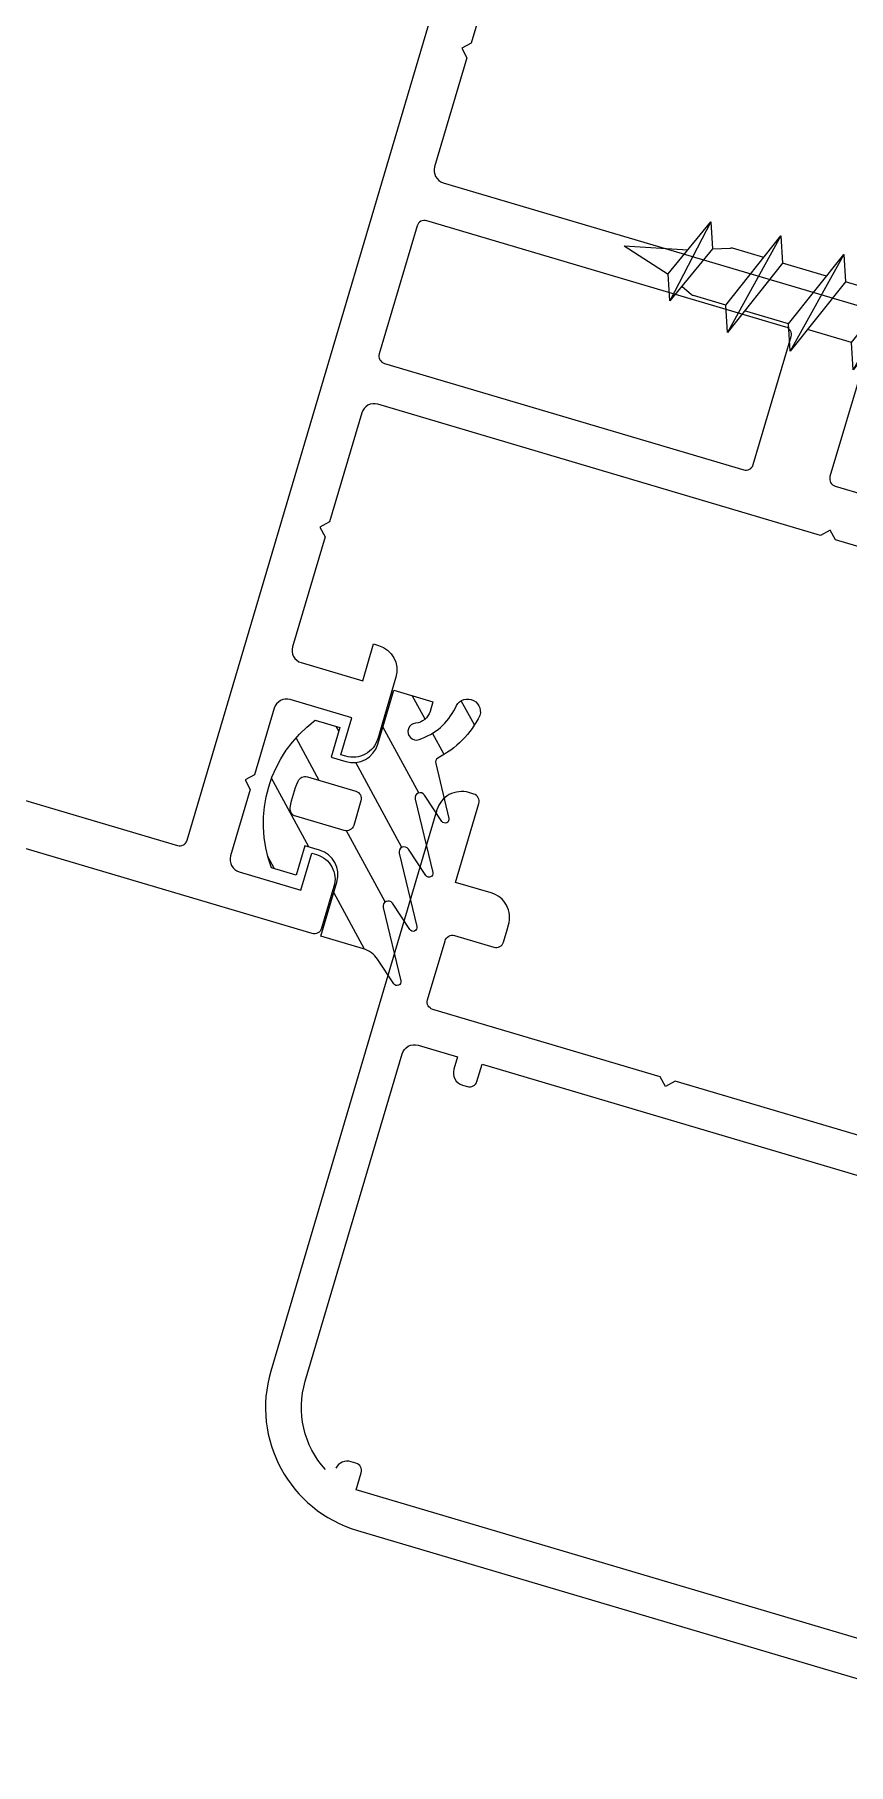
# Model space of a CAD drawing. Header units: millimetres. Extents: x 62878 to 70819, y -67946 to -61850.
# Drawn here: x 68019.05 to 68022.22, y -65458.38 to -65451.64 of the extents above; entities that cross this region are included whole.
import ezdxf

# ---------------------------------------------------------------- set-up
doc = ezdxf.new("R2010")
doc.units = ezdxf.units.MM
doc.layers.add('DOGRAMA', color=171, linetype='Continuous', lineweight=0)

# ---------------------------------------------------------------- blocks, each defined once
blk = doc.blocks.new('a2we')
at = {"lineweight": 5, "ltscale": 0.5}
for p, q in [((-196.0144480926461, -415.2868589025547), (-196.5925912144022, -417.2488821181558)), ((-196.0144480926461, -415.2868589025547), (-195.4639709594615, -417.7110762494052)), ((-197.5747968978259, -417.6063757508618), (-196.5747276986959, -417.2423803302317)), ((-194.1582851917165, -418.2620245979042), (-197.5747968978259, -417.6063757508618)), ((-195.1583543907882, -418.6260200186506), (-197.5747968978259, -417.6063757508618)), ((-196.5747276986959, -417.2423803302317), (-194.1582851917165, -418.2620245979042)), ((-197.1143788935161, -419.7428166739272), (-197.1143788935161, -418.4283854465556)), ((-196.8896500078097, -417.895480952812), (-197.0961171580722, -418.3448917148726)), ((-194.1582851917165, -418.2620245979042), (-195.1583543907882, -418.6260200186506)), ((-195.1583543907882, -418.6260200186506), (-194.9264251741961, -419.2953524503964)), ((-198.1144480926461, -420.1068120946153), (-197.1143788935161, -419.7428166739268)), ((-197.1143788935161, -419.7428166739268), (-193.9153324771005, -421.0399975355008)), ((-197.1143788935161, -419.7428166739268), (-193.9153324771005, -421.0399975355008)), ((-194.9154016761394, -420.634479622855), (-194.9154016761394, -419.3608343693425)), ((-194.9154016761721, -421.4039929561312), (-198.1144480926461, -420.1068120946153)), ((-193.9153324771005, -421.0399975355008), (-198.1144480926461, -420.1068120946153)), ((-197.1143788935161, -422.2969096404012), (-197.1143788935162, -420.512330007273)), ((-193.9153324771005, -421.0399975355008), (-194.9154016761721, -421.4039929561312)), ((-194.9154016761721, -423.1885725893157), (-194.9154016761721, -421.4039929561312)), ((-198.1144480926461, -422.6609050610894), (-197.1143788935161, -422.2969096404012)), ((-197.1143788935161, -422.2969096404012), (-193.9153324771005, -423.594090501975)), ((-197.1143788935161, -422.2969096404012), (-193.9153324771005, -423.594090501975)), ((-194.9154016761721, -423.9580859226053), (-198.1144480926461, -422.6609050610894)), ((-193.9153324771005, -423.594090501975), (-198.1144480926461, -422.6609050610894)), ((-197.1143788935161, -424.8510026068752), (-197.1143788935162, -423.0664229737469)), ((-193.9153324771005, -423.594090501975), (-194.9154016761721, -423.9580859226053)), ((-194.9154016761721, -425.7426655557898), (-194.9154016761721, -423.9580859226053)), ((-198.1144480926461, -425.2149980275636), (-197.1143788935161, -424.8510026068752)), ((-194.9154016761721, -426.5121788890793), (-198.1144480926461, -425.2149980275636)), ((-193.9153324771005, -426.1481834684492), (-198.1144480926461, -425.2149980275636)), ((-197.1143788935161, -424.8510026068752), (-193.9153324771005, -426.1481834684492)), ((-197.1143788935161, -424.8510026068752), (-193.9153324771005, -426.1481834684492)), ((-197.1143788935161, -427.3050955733496), (-197.1143788935162, -425.6205159402211)), ((-193.9153324771005, -426.1481834684492), (-194.9154016761721, -426.5121788890793)), ((-194.9154016761721, -428.1967585222638), (-194.9154016761721, -426.5121788890793)), ((-198.1144480926461, -427.669090994038), (-197.1143788935161, -427.3050955733496)), ((-194.9154016761721, -428.9662718555534), (-198.1144480926461, -427.669090994038)), ((-193.9153324771005, -428.6022764349236), (-198.1144480926461, -427.669090994038)), ((-197.1143788935161, -427.3050955733496), (-193.9153324771005, -428.6022764349236)), ((-197.1143788935161, -427.3050955733496), (-193.9153324771005, -428.6022764349236)), ((-197.1143788935161, -429.5591885398237), (-197.1143788935161, -428.0237477951896)), ((-193.9153324771005, -428.6022764349236), (-194.9154016761721, -428.9662718555534)), ((-194.9154016761721, -430.450851488738), (-194.9154016761721, -428.9662718555534)), ((-198.1144480926461, -429.9231839605702), (-197.1143788935161, -429.5591885398237)), ((-194.9154016761721, -431.2203648220857), (-198.1144480926461, -429.9231839605702)), ((-193.9153324771005, -430.8563694013976), (-198.1144480926461, -429.9231839605702)), ((-197.1143788935161, -429.5591885398237), (-193.9153324771005, -430.8563694013976)), ((-197.1143788935161, -429.5591885398237), (-193.9153324771005, -430.8563694013976)), ((-197.1143788935161, -431.8132815063559), (-197.1143788935161, -430.2778407616635)), ((-193.9153324771005, -430.8563694013976), (-194.9154016761721, -431.2203648220857)), ((-194.9154016761721, -432.7049444552304), (-194.9154016761721, -431.2203648220857)), ((-198.1144480926461, -432.177276926986), (-197.1143788935161, -431.8132815063559)), ((-197.1143788935161, -431.8132815063559), (-193.9153324771005, -433.1104623678716)), ((-197.1143788935161, -431.8132815063559), (-193.9153324771005, -433.1104623678716)), ((-194.9154016761721, -433.4744577885599), (-198.1144480926461, -432.177276926986)), ((-193.9153324771005, -433.1104623678716), (-198.1144480926461, -432.177276926986)), ((-197.1143788935161, -434.0673744728301), (-197.1143788935161, -432.5319337281958)), ((-193.9153324771005, -433.1104623678716), (-194.9154016761721, -433.4744577885599)), ((-194.9154016761721, -434.9590374217446), (-194.9154016761721, -433.4744577885599)), ((-198.1144480926461, -434.4313698935184), (-197.1143788935161, -434.0673744728301)), ((-194.9154016761721, -435.7285507550341), (-198.1144480926461, -434.4313698935184)), ((-193.9153324771005, -435.364555334404), (-198.1144480926461, -434.4313698935184)), ((-197.1143788935161, -434.0673744728301), (-193.9153324771005, -435.364555334404)), ((-197.1143788935161, -434.0673744728301), (-193.9153324771005, -435.364555334404)), ((-197.1143788935161, -436.3642339800811), (-197.1143788935161, -434.7860266946118)), ((-193.9153324771005, -435.364555334404), (-194.9154016761721, -435.7285507550341)), ((-194.9154016761721, -437.2558969289955), (-194.9154016761721, -435.7285507550341)), ((-198.1144480926461, -436.7282294008277), (-197.1143788935161, -436.3642339800811)), ((-194.9154016761721, -438.0254102623434), (-198.1144480926461, -436.7282294008277)), ((-193.9153324771005, -437.6614148416551), (-198.1144480926461, -436.7282294008277)), ((-197.1143788935161, -436.3642339800811), (-193.9153324771005, -437.6614148416551)), ((-197.1143788935161, -436.3642339800811), (-193.9153324771005, -437.6614148416551)), ((-197.1143788935161, -438.6610934873901), (-197.1143788935161, -437.1337473134849)), ((-193.9153324771005, -437.6614148416551), (-194.9154016761721, -438.0254102623434)), ((-194.9154016761721, -439.5527564362646), (-194.9154016761721, -438.0254102623434)), ((-198.1144480926461, -439.0250889080787), (-197.1143788935161, -438.6610934873901)), ((-197.1143788935161, -438.6610934873901), (-193.9153324771005, -439.9582743489061)), ((-197.1143788935161, -438.6610934873901), (-193.9153324771005, -439.9582743489061)), ((-194.9154016761721, -440.3222697695944), (-198.1144480926461, -439.0250889080787)), ((-193.9153324771005, -439.9582743489061), (-198.1144480926461, -439.0250889080787)), ((-197.1143788935161, -440.9579529946993), (-197.1143788935161, -439.430606820736)), ((-193.9153324771005, -439.9582743489061), (-194.9154016761721, -440.3222697695944)), ((-194.9154016761721, -441.849615943574), (-194.9154016761721, -440.3222697695944)), ((-198.1144480926461, -441.3219484153295), (-197.1143788935161, -440.9579529946993)), ((-194.9154016761721, -442.6191292769035), (-198.1144480926461, -441.3219484153295)), ((-193.9153324771005, -442.2551338562151), (-198.1144480926461, -441.3219484153295)), ((-197.1143788935161, -440.9579529946993), (-193.9153324771005, -442.2551338562151)), ((-197.1143788935161, -443.2537258831643), (-197.1143788935161, -441.7274663280053)), ((-193.9153324771005, -442.2551338562151), (-194.9154016761721, -442.6191292769035)), ((-194.9154016761721, -444.1453888320787), (-194.9154016761721, -442.6191292769035)), ((-198.1144480926461, -443.6177213039109), (-197.1143788935161, -443.2537258831643)), ((-197.1143788935161, -443.2537258831643), (-193.9153324771005, -444.5509067447383)), ((-194.9154016761721, -444.9149021654266), (-198.1144480926461, -443.6177213039109)), ((-193.9153324771005, -444.5509067447383), (-198.1144480926461, -443.6177213039109)), ((-197.1143788935161, -445.5538642814245), (-197.1143788935161, -444.0232392165685)), ((-193.9153324771005, -444.5509067447383), (-194.9154016761721, -444.9149021654266)), ((-194.9154016761721, -446.4455272302989), (-194.9154016761721, -444.9149021654266)), ((-198.1144480926461, -445.9178597020545), (-197.1143788935161, -445.5538642814245)), ((-193.9153324771005, -446.8510451429402), (-198.1144480926461, -445.9178597020545)), ((-194.9154016761721, -447.2150405636282), (-198.1144480926461, -445.9178597020545)), ((-197.1143788935161, -445.5538642814245), (-193.9153324771005, -446.8510451429402)), ((-197.1143788935161, -445.5538642814245), (-193.9153324771005, -446.8510451429402)), ((-197.1143788935161, -447.8540026795677), (-197.1143788935161, -446.3233776147298)), ((-193.9153324771005, -446.8510451429402), (-194.9154016761721, -447.2150405636282)), ((-194.9154016761721, -448.7456656284821), (-194.9154016761721, -447.2150405636282)), ((-197.1143788935161, -447.8540026795677), (-198.1144480926461, -448.2179981003141)), ((-193.9153324771005, -449.1511835411412), (-197.1143788935161, -447.8540026795677)), ((-194.9154016761721, -449.5151789618299), (-198.1144480926461, -448.2179981003141)), ((-198.1144480926461, -448.2179981003141), (-193.9153324771005, -449.1511835411412)), ((-197.1143788935161, -450.1541410778275), (-197.1143788935161, -448.6235160129718)), ((-193.9153324770423, -449.1511835411412), (-194.9154016761721, -449.5151789618299)), ((-194.9154016761723, -451.0458040266858), (-194.9154016761721, -449.5151789618299)), ((-198.1144480926461, -450.5181364984577), (-197.1143788935161, -450.1541410778275)), ((-197.1143788935161, -450.1541410778275), (-193.9153324770423, -451.4513219393434)), ((-194.9154016761721, -451.8153173600317), (-198.1144480926461, -450.5181364984577)), ((-193.9153324770423, -451.4513219393434), (-198.1144480926461, -450.5181364984577)), ((-197.1143788935161, -453.2868589025547), (-197.1143788935162, -450.9236544111328)), ((-193.9153324770423, -451.4513219393434), (-194.9154016761721, -451.8153173600317)), ((-194.9154016761721, -453.2868589025547), (-194.9154016761721, -451.8153173600317)), ((-192.7980524524961, -453.2868589025547), (-199.230843732796, -453.2868589025547)), ((-199.230843732796, -454.5827171301502), (-199.230843732796, -453.2868589025547)), ((-192.7980524524961, -454.5827171301502), (-192.7980524524961, -453.2868589025547))]:
    blk.add_line(p, q, dxfattribs=at)
blk.add_lwpolyline([(-196.4690204826777, -455.6637351848848), (-196.1125089353335, -455.3998333582319), (-195.9163872499585, -455.3998333582319), (-195.5598757026143, -455.6637351848848)], dxfattribs=at)
for centre, radius, start, end in [((-196.9143788935627, -418.4283854465556), 0.2, 155.3251238657465, 180), ((-195.115401676151, -419.3608343693425), 0.2, 0, 19.11162363728389), ((-195.6603624057317, -449.5292358589606), 6.187568978619671, 234.757305859688, 262.4904896380407), ((-196.3685337795604, -449.5292358589606), 6.187568978619673, 277.5095103619591, 305.2426941403116)]:
    blk.add_arc(centre, radius, start, end, dxfattribs=at)

msp = doc.modelspace()

# ---------------------------------------------------------------- hatches: boundary and pattern name
at = {"layer": 'DOGRAMA', "lineweight": -2}
h = msp.add_hatch(dxfattribs=at)
h.set_pattern_fill('ANSI31', color=256, scale=0.05, angle=73.50578493834035, style=0)
h.set_pattern_definition([(118.5057849383402, (67982.00263183714, -65555.93649816765), (-0.1395045678384407, -0.07576303882639554), [])])
edge = h.paths.add_edge_path()
edge.add_arc((68020.30123216241, -65455.30220372809), 0.09999999994009703, 33.50578494425274, 73.50578494650738)
edge.add_line((68020.32962401587, -65455.20631888755), (68020.16366846883, -65455.1571788405))
edge.add_line((68020.16366846883, -65455.1571788405), (68020.2261305465, -65454.94623219121))
edge.add_arc((68020.13024570592, -65454.91784033773), 0.09999999999257057, 343.50578493762, 433.50578493762)
edge.add_line((68020.1586375594, -65454.82195549714), (68020.10110665507, -65454.80492038504))
edge.add_line((68020.10110665507, -65454.80492038504), (68020.06703643088, -65454.91998219375))
edge.add_line((68020.06703643088, -65454.91998219375), (68019.97115159029, -65454.89159034025))
edge.add_arc((68020.43986651312, -65454.71750323244), 0.4999999999850691, 126.63588728978581, 200.3756825807396, ccw=False)
edge.add_line((68020.14150271122, -65454.31628129672), (68020.23738755181, -65454.3446731502))
edge.add_line((68020.23738755181, -65454.3446731502), (68020.2033173276, -65454.45973495893))
edge.add_line((68020.2033173276, -65454.45973495893), (68020.26084823193, -65454.47677007101))
edge.add_arc((68020.28924008545, -65454.38088523041), 0.1000000000147868, 253.5057849239981, 343.5057849239981)
edge.add_line((68020.38512492605, -65454.40927708392), (68020.4475870037, -65454.19833043461))
edge.add_line((68020.4475870037, -65454.19833043461), (68020.60049935832, -65454.24360834446))
edge.add_line((68020.60049935832, -65454.24360834446), (68020.58929042646, -65454.28146309889))
edge.add_arc((68020.52696528008, -65454.26300839415), 0.06499999998866549, 275.0964494547129, 343.5057849660217, ccw=False)
edge.add_arc((68020.53564328355, -65454.36031161674), 0.03268943071197866, 95.09644938719387, 288.9360640057922)
edge.add_arc((68020.47010260046, -65454.16109125085), 0.2424115900361779, 288.308318302397, 333.8150907087373)
edge.add_arc((68020.7352136632, -65454.28352691504), 0.05002797728127985, -15.522056398525422, 161.9911799018023, ccw=False)
edge.add_arc((68020.45024305828, -65454.13194087522), 0.3717812401780153, 297.00576402654025, 333.6572845166345, ccw=False)
edge.add_arc((68020.63056738448, -65454.47954235864), 0.01999999995354356, 125.1201220062958, 193.5057849021382)
edge.add_line((68020.61112045762, -65454.4842132294), (68020.66250898805, -65454.69816669585))
edge.add_arc((68020.64792379286, -65454.70166984892), 0.01500000001213828, -146.4942151063753, 13.505784863459382, ccw=False)
edge.add_line((68020.63541634148, -65454.70995016657), (68020.56744949575, -65454.60728598705))
edge.add_arc((68020.55077289393, -65454.61832641059), 0.02000000001061296, 33.50578495139829, 193.5057849645326)
edge.add_line((68020.53132596701, -65454.62299728139), (68020.60004691037, -65454.90911334513))
edge.add_arc((68020.58546171519, -65454.91261649822), 0.01500000000308653, -146.4942150525177, 13.50578495751148, ccw=False)
edge.add_line((68020.57295426383, -65454.92089681588), (68020.50498741807, -65454.81823263636))
edge.add_arc((68020.48831081626, -65454.82927305989), 0.01999999999044617, 33.50578493965019, 193.5057849434693)
edge.add_line((68020.46886388937, -65454.83394393067), (68020.53758483271, -65455.12005999444))
edge.add_arc((68020.52299963756, -65455.12356314752), 0.01499999997138903, -146.49421506818192, 13.505784929427023, ccw=False)
edge.add_line((68020.51049218621, -65455.13184346516), (68020.44252534038, -65455.02917928564))
edge.add_arc((68020.42584873857, -65455.04021970918), 0.01999999999446265, 33.50578495703062, 193.5057849540009)
edge.add_line((68020.40640181166, -65455.04489057997), (68020.47512275507, -65455.33100664374))
edge.add_arc((68020.46053755989, -65455.33450979683), 0.01500000000308653, -146.4942150525177, 13.50578495751148, ccw=False)
edge.add_line((68020.44803010853, -65455.34279011449), (68020.38461517144, -65455.24700161043))
edge = h.paths.add_edge_path(flags=16)
edge.add_line((68020.1110603639, -65454.5367091058), (68020.29957576693, -65454.59252920905))
edge.add_arc((68020.29105821089, -65454.62129466121), 0.029999999980357, -16.494215075005172, 73.50578494226443, ccw=False)
edge.add_line((68020.31982366304, -65454.62981221726), (68020.29143180954, -65454.72569705783))
edge.add_arc((68020.26266635736, -65454.7171795018), 0.02999999999922085, 253.5057849580457, 343.5057849674247, ccw=False)
edge.add_line((68020.25414880132, -65454.74594495399), (68020.0656333983, -65454.69012485075))
edge.add_arc((68020.07415095434, -65454.66135939857), 0.02999999999431009, 171.2722191118073, 253.5057849501551, ccw=False)
edge.add_arc((68020.43986651322, -65454.71750323241), 0.400000000100837, 155.7393507795571, 171.2722191156812, ccw=False)
edge.add_arc((68020.10254280783, -65454.56547455798), 0.03000000001171502, 73.50578490080358, 155.7393507347657, ccw=False)

# ---------------------------------------------------------------- linework, layer by layer
at = {"layer": 'DOGRAMA', "lineweight": -2, "ltscale": 0.5}
msp.add_lwpolyline([(68013.69252484394, -65448.21418600081), (68013.35692790186, -65448.11481451361), (68011.56388138272, -65447.58388685345, 0.4142135623730953), (68011.52659837455, -65447.60413474958), (68010.22625148494, -65451.99566044877, 0.4142135623730951), (68010.24649938106, -65452.03294345699), (68012.03954590016, -65452.56387111718), (68012.37514284227, -65452.66324260437), (68019.60485982301, -65454.80398835715, 0.4142135623730951), (68019.6421428312, -65454.783740461), (68020.94248972085, -65450.3922147618, 0.4142135623722071), (68020.92224182471, -65450.35493175358)], format="xyb", close=True, dxfattribs=at)
for points in [[(68020.87659086462, -65451.24875275907), (68020.74971930397, -65451.67722282626), (68020.71243629578, -65451.6974707224), (68020.7326841919, -65451.73475373061), (68020.60686825654, -65452.15965874471, 0.4142135623730951), (68020.64061475007, -65452.22179709177), (68022.36654188078, -65452.7328504545)], [(68022.99315573284, -65453.8570190719), (68022.16854610376, -65453.61284913193), (68022.14829820764, -65453.57556612369), (68022.11101519942, -65453.59581401983), (68020.3850880687, -65453.08476065708, 0.4142135623730951), (68020.32294972168, -65453.11850715065), (68020.19713378634, -65453.54341216474), (68020.15985077812, -65453.56366006087), (68020.18009867423, -65453.6009430691), (68020.05322711355, -65454.02941313629, 0.4142135623730951), (68020.0869736071, -65454.09155148335), (68020.3266857086, -65454.16253111705), (68020.36927348882, -65454.01870385617), (68020.38845045696, -65454.02438222685, -0.4142135623729619), (68020.45594344407, -65454.14865892092), (68020.38496381033, -65454.3883710224, -0.4142135623728953), (68020.2606871163, -65454.45586400952), (68020.24151014816, -65454.45018563882), (68020.28409792841, -65454.30635837791), (68020.0443858269, -65454.23537874421, 0.4142135623730951), (68019.98224747987, -65454.26912523777), (68019.90558947544, -65454.52801430738), (68019.86830646725, -65454.54826220352), (68019.8885543634, -65454.58554521172), (68019.81189635894, -65454.84443428133, 0.4142135623730951), (68019.84564285251, -65454.9065726284), (68020.08535495398, -65454.97755226209), (68020.12794273422, -65454.83372500118), (68020.14711970233, -65454.83940337189, -0.4142135623728953), (68020.21461268945, -65454.96368006601), (68020.16634653849, -65455.12668429497, -0.4142135623729288), (68020.1290635303, -65455.14693219111), (68010.02280133171, -65452.15443083378, -0.4142135623729288)], [(68022.27247516558, -65452.94486803182), (68022.14755101022, -65453.36676133041, 0.4142135623725959), (68022.16779890638, -65453.40404433865), (68022.29176776657, -65453.44075197348, -0.1989123673796753)], [(68022.43086010257, -65455.98494026971), (68021.54392532707, -65455.72231562498), (68021.50664231883, -65455.74256352113), (68021.48639442271, -65455.70528051291), (68020.59945964723, -65455.44265586816, -0.4142135623730951), (68020.57921175106, -65455.40537285992), (68020.64735219945, -65455.1752492425, -0.4142135623730951), (68020.68463520767, -65455.15500134637), (68020.83805095263, -65455.20042831195, 0.4142135623730951), (68020.8753339609, -65455.18018041583), (68020.88952988759, -65455.13223799552), (68020.8952082583, -65455.11306102741, 0.4142135623730951), (68020.82771527118, -65454.98878433334), (68020.68868225231, -65454.94761614577), (68020.77953618352, -65454.64078465586, 0.4142135623730951), (68020.75928828731, -65454.60350164767), (68020.74011131923, -65454.59782327693, 0.4142135623730951), (68020.61583462512, -65454.66531626407), (68019.96850036575, -65456.8514906296, 0.4142135623730951), (68020.30596530123, -65457.4728741), (68023.38386868426, -65458.38425259685, 0.4142135623730951)], [(68020.18149583513, -65457.23555675348, -0.2621398995659221), (68020.10273914252, -65456.89123922448), (68020.48035079386, -65455.61597084458, -0.4142135623730951), (68020.5424891409, -65455.58222435103), (68020.69590488586, -65455.62765131659), (68020.68170895913, -65455.67559373689, 0.4142135623730951), (68020.71545545268, -65455.73773208394), (68020.73463242082, -65455.74341045464, 0.4142135623730951), (68020.77191542901, -65455.7231625585), (68020.79178972644, -65455.65604317008), (68023.40944587465, -65456.43114077023), (68022.91826680934, -65458.08994851251), (68020.30061066116, -65457.31485091239), (68020.32048495857, -65457.24773152395, 0.4142135623730951), (68020.30023706245, -65457.21044851572), (68020.28106009436, -65457.20477014502, 0.3618128521052944), (68020.22228658272, -65457.2300666182)]]:
    msp.add_lwpolyline(points, format="xyb", dxfattribs=at)
at = {"layer": 'DOGRAMA', "lineweight": -2, "ltscale": 5}
msp.add_lwpolyline([(68021.97592948907, -65452.78405552689), (68020.57601081638, -65452.36953446599, 0.4142135623730951), (68020.53872780816, -65452.38978236212), (68020.39109017004, -65452.88838353322, 0.4142135623730951), (68020.41133806616, -65452.92566654146), (68021.81125673885, -65453.34018760231, 0.4142135623730951), (68021.84853974706, -65453.31993970618), (68021.99617738518, -65452.8213385351, 0.4142135623730951)], format="xyb", close=True, dxfattribs=at)
at = {"layer": 'DOGRAMA', "lineweight": -2}
for points in [[(68020.38461517144, -65455.24700161043, 0.176326980708443), (68020.32962401587, -65455.20631888755), (68020.16366846883, -65455.1571788405), (68020.2261305465, -65454.94623219121, 0.4142135623726288), (68020.1586375594, -65454.82195549714), (68020.10110665507, -65454.80492038504), (68020.06703643088, -65454.91998219375), (68019.97115159029, -65454.89159034025, -0.3333333333332321), (68020.14150271122, -65454.31628129672), (68020.23738755181, -65454.3446731502), (68020.2033173276, -65454.45973495893), (68020.26084823193, -65454.47677007101, 0.4142135623730951), (68020.38512492605, -65454.40927708392), (68020.4475870037, -65454.19833043461), (68020.60049935832, -65454.24360834446), (68020.58929042646, -65454.28146309889, -0.3076847592325163), (68020.53273939734, -65454.32775142133, 1.128701775594264), (68020.546251424, -65454.39123193751, 0.2012120834862478), (68020.6876366098, -65454.26806009568, -0.9785310008383128), (68020.7834169954, -65454.29691486763, -0.1612998685773607), (68020.61906153357, -65454.46318340412, 0.3075716929248266), (68020.61112045762, -65454.4842132294), (68020.66250898805, -65454.69816669585, -0.8390996311771568), (68020.63541634148, -65454.70995016657), (68020.56744949575, -65454.60728598705, 0.8390996311749109), (68020.53132596701, -65454.62299728139), (68020.60004691037, -65454.90911334513, -0.8390996311813727), (68020.57295426383, -65454.92089681588), (68020.50498741807, -65454.81823263636, 0.8390996311751685), (68020.46886388937, -65454.83394393067), (68020.53758483271, -65455.12005999444, -0.8390996311750223), (68020.51049218621, -65455.13184346516), (68020.44252534038, -65455.02917928564, 0.8390996311790603), (68020.40640181166, -65455.04489057997), (68020.47512275507, -65455.33100664374, -0.8390996311813727), (68020.44803010853, -65455.34279011449)], [(68020.1110603639, -65454.5367091058), (68020.29957576693, -65454.59252920905, -0.414213562374205), (68020.31982366304, -65454.62981221726), (68020.29143180954, -65454.72569705783, -0.4142135623730951), (68020.25414880132, -65454.74594495399), (68020.0656333983, -65454.69012485075, -0.3750467088372598), (68020.04449834148, -65454.65680719583, -0.0678788880673013), (68020.07519223713, -65454.55314790868, -0.3750467088370437)]]:
    msp.add_lwpolyline(points, format="xyb", close=True, dxfattribs=at)

# ---------------------------------------------------------------- block references
at = {"layer": 'DOGRAMA', "linetype": 'ByBlock', "lineweight": -2, "xscale": 0.09999999999876999, "yscale": 0.09999999999876999, "zscale": 0.09999999999876999, "rotation": 73.50578493445082}
msp.add_blockref('a2we', (67987.09074256638, -65421.88136456462), dxfattribs=at)

doc.saveas('drawing.dxf')
